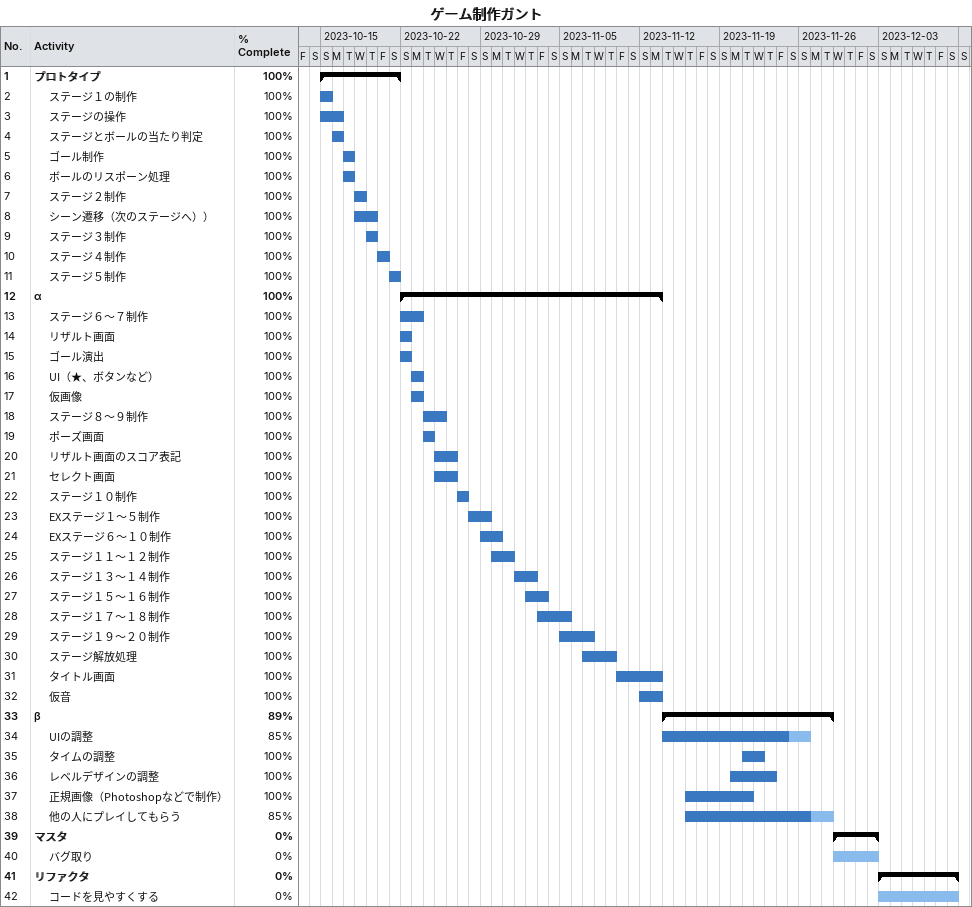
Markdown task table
ゲーム制作ガント

| ID | Level | Task | Start | Finish | % complete |
|---|---|---|---|---|---|
| 1 | 1 | **プロトタイプ** | 2023-10-15 | 2023-10-21 | 100 |
| 2 | 2 | ステージ１の制作 | 2023-10-15 | 2023-10-15 | 100 |
| 3 | 2 | ステージの操作 | 2023-10-15 | 2023-10-16 | 100 |
| 4 | 2 | ステージとボールの当たり判定 | 2023-10-16 | 2023-10-16 | 100 |
| 5 | 2 | ゴール制作 | 2023-10-17 | 2023-10-17 | 100 |
| 6 | 2 | ボールのリスポーン処理 | 2023-10-17 | 2023-10-17 | 100 |
| 7 | 2 | ステージ２制作 | 2023-10-18 | 2023-10-18 | 100 |
| 8 | 2 | シーン遷移（次のステージへ）） | 2023-10-18 | 2023-10-19 | 100 |
| 9 | 2 | ステージ３制作 | 2023-10-19 | 2023-10-19 | 100 |
| 10 | 2 | ステージ４制作 | 2023-10-20 | 2023-10-20 | 100 |
| 11 | 2 | ステージ５制作 | 2023-10-21 | 2023-10-21 | 100 |
| 12 | 1 | **α** | 2023-10-22 | 2023-11-13 | 100 |
| 13 | 2 | ステージ６～７制作 | 2023-10-22 | 2023-10-23 | 100 |
| 14 | 2 | リザルト画面 | 2023-10-22 | 2023-10-22 | 100 |
| 15 | 2 | ゴール演出 | 2023-10-22 | 2023-10-22 | 100 |
| 16 | 2 | UI（★、ボタンなど） | 2023-10-23 | 2023-10-23 | 100 |
| 17 | 2 | 仮画像 | 2023-10-23 | 2023-10-23 | 100 |
| 18 | 2 | ステージ８～９制作 | 2023-10-24 | 2023-10-25 | 100 |
| 19 | 2 | ポーズ画面 | 2023-10-24 | 2023-10-24 | 100 |
| 20 | 2 | リザルト画面のスコア表記 | 2023-10-25 | 2023-10-26 | 100 |
| 21 | 2 | セレクト画面 | 2023-10-25 | 2023-10-26 | 100 |
| 22 | 2 | ステージ１０制作 | 2023-10-27 | 2023-10-27 | 100 |
| 23 | 2 | EXステージ１～５制作 | 2023-10-28 | 2023-10-29 | 100 |
| 24 | 2 | EXステージ６～１０制作 | 2023-10-29 | 2023-10-30 | 100 |
| 25 | 2 | ステージ１１～１２制作 | 2023-10-30 | 2023-10-31 | 100 |
| 26 | 2 | ステージ１３～１４制作 | 2023-11-01 | 2023-11-02 | 100 |
| 27 | 2 | ステージ１５～１６制作 | 2023-11-02 | 2023-11-03 | 100 |
| 28 | 2 | ステージ１７～１８制作 | 2023-11-03 | 2023-11-05 | 100 |
| 29 | 2 | ステージ１９～２０制作 | 2023-11-05 | 2023-11-07 | 100 |
| 30 | 2 | ステージ解放処理 | 2023-11-07 | 2023-11-09 | 100 |
| 31 | 2 | タイトル画面 | 2023-11-10 | 2023-11-13 | 100 |
| 32 | 2 | 仮音 | 2023-11-12 | 2023-11-13 | 100 |
| 33 | 1 | **β** | 2023-11-14 | 2023-11-28 | 89 |
| 34 | 2 | UIの調整 | 2023-11-14 | 2023-11-26 | 85 |
| 35 | 2 | タイムの調整 | 2023-11-21 | 2023-11-22 | 100 |
| 36 | 2 | レベルデザインの調整 | 2023-11-20 | 2023-11-23 | 100 |
| 37 | 2 | 正規画像（Photoshopなどで制作） | 2023-11-16 | 2023-11-21 | 100 |
| 38 | 2 | 他の人にプレイしてもらう | 2023-11-16 | 2023-11-28 | 85 |
| 39 | 1 | **マスタ** | 2023-11-29 | 2023-12-02 | 0 |
| 40 | 2 | バグ取り | 2023-11-29 | 2023-12-02 | 0 |
| 41 | 1 | **リファクタ** | 2023-12-03 | 2023-12-09 | 0 |
| 42 | 2 | コードを見やすくする | 2023-12-03 | 2023-12-09 | 0 |
